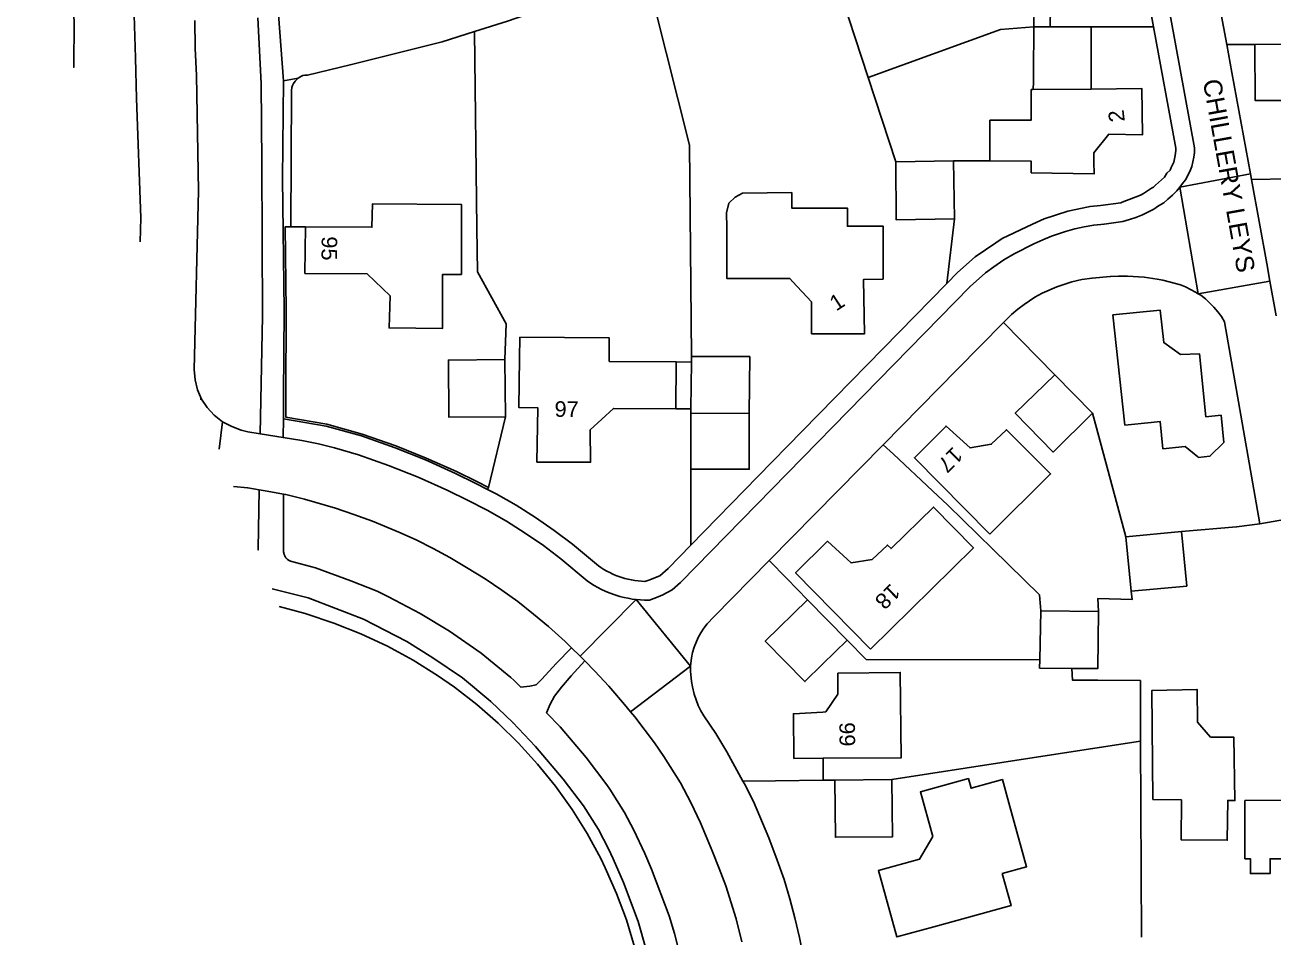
# Model space of a CAD drawing. Header units: millimetres. Extents: x 111502 to 977541, y 8702 to 1044108.
# Drawn here: x 974295.1 to 974415.2, y 476600.2 to 476688 of the extents above; entities that cross this region are included whole.
import ezdxf

# ---------------------------------------------------------------- set-up
doc = ezdxf.new("R2010")
doc.units = ezdxf.units.MM
doc.header["$LTSCALE"] = 0.25
doc.layers.add('X HVSS Site Background', color=8, linetype='Continuous')
doc.styles.add('OS Master Map$1$Standard', font='txt')

# ---------------------------------------------------------------- blocks, each defined once
blk = doc.blocks.new('OS MAP')
at = {"layer": 'X HVSS Site Background', "flags": 128}
for points in [[(488099.55, 241190.05), (488099.75, 241201.4), (488099.75, 241201.4), (488099.7, 241216.15), (488099.7, 241216.15), (488099.65, 241223.8), (488099.65, 241223.8), (488099.3, 241230.1)], [(488093.9, 241193.4), (488093.5, 241194.3), (488093.5, 241194.3), (488093.3, 241195.25), (488093.3, 241195.25), (488093.2, 241196.25), (488093.2, 241196.25), (488093.6, 241213.45), (488093.6, 241213.45), (488093.4, 241224.55), (488093.4, 241224.55), (488093.3, 241227.2), (488093.3, 241227.2), (488093.25, 241229.85)], [(488076.91, 241266.93), (488078.05, 241261.9), (488078.05, 241261.9), (488080.05, 241250.3), (488080.05, 241250.3), (488081.65, 241229.8), (488081.65, 241229.8), (488081.6, 241225.35), (488081.6, 241225.35), (488081.6, 241225.34)], [(488087.99, 241208.55), (488088.05, 241210.85), (488088.05, 241210.85), (488087.65, 241222.35), (488087.65, 241222.35), (488087.55, 241226.25), (488087.55, 241226.25), (488087.35, 241232.45), (488087.35, 241232.45), (488087.1, 241235.9), (488087.1, 241235.9), (488087, 241237.2), (488087, 241237.2), (488086.4, 241243.75), (488086.4, 241243.75), (488085.9, 241248.45), (488085.9, 241248.45), (488085.15, 241254.1), (488085.15, 241254.1), (488084.3, 241259.6), (488084.3, 241259.6), (488082.95, 241266.75)], [(488188.05, 241213.8), (488188.3, 241214.15), (488188.3, 241214.15), (488188.6, 241214.5), (488188.6, 241214.5), (488189, 241215.3), (488189, 241215.3), (488189.2, 241215.8), (488189.2, 241215.8), (488189.4, 241216.7), (488189.4, 241216.7), (488189.45, 241217.15), (488189.45, 241217.15), (488189.45, 241217.6), (488189.45, 241217.6), (488185.3, 241240.25)], [(488182.95, 241242.9), (488183.39, 241240.74), (488183.39, 241240.74), (488183.55, 241239.95), (488183.55, 241239.95), (488185.51, 241229.25)], [(488100.44, 241241.07), (488100.7, 241238.1), (488100.7, 241238.1), (488100.95, 241235.15), (488100.95, 241235.15), (488101.8, 241224.05)], [(488190.05, 241240.83), (488192.55, 241227.53)], [(488175.56, 241229.25), (488175.59, 241231.06), (488175.59, 241231.06), (488176.35, 241231.05), (488176.35, 241231.05), (488176.3, 241233.15), (488176.3, 241233.15), (488177.5, 241234.95), (488177.5, 241234.95), (488180.8, 241234.75), (488180.8, 241234.75), (488180.8, 241239.25), (488180.8, 241239.25), (488177.7, 241239.25), (488177.7, 241239.25), (488176.47, 241239.24), (488176.47, 241239.24), (488170.2, 241239.2), (488170.2, 241239.2), (488170.25, 241231.15), (488170.25, 241231.15), (488174.02, 241231.09), (488174.02, 241231.09), (488174, 241229.25)], [(488141.05, 241197.5), (488140.98, 241204.46), (488140.98, 241204.46), (488140.85, 241217.85), (488140.85, 241217.85), (488136.36, 241235.72)], [(488120.15, 241228.8), (488123.35, 241229.8), (488123.35, 241229.8), (488129.65, 241232), (488129.65, 241232), (488136.05, 241235.55)], [(488154.95, 241233.9), (488158.05, 241224.35)], [(488103.2, 241224.3), (488103.45, 241224.45), (488103.45, 241224.45), (488103.65, 241224.55), (488103.65, 241224.55), (488103.85, 241224.6), (488103.85, 241224.6), (488104.1, 241224.6), (488104.1, 241224.6), (488108.2, 241225.6), (488108.2, 241225.6), (488117.05, 241227.8), (488117.05, 241227.8), (488120.15, 241228.8)], [(488120.15, 241228.8), (488120.4, 241209.87), (488120.4, 241209.87), (488120.45, 241205.65), (488120.45, 241205.65), (488123.2, 241200.65), (488123.2, 241200.65), (488123.1, 241197.2)], [(488158.05, 241224.35), (488170.8, 241228.99), (488170.8, 241228.99), (488174, 241229.25)], [(488185.51, 241229.25), (488187.65, 241217.55), (488187.65, 241217.55), (488187.65, 241217.35), (488187.65, 241217.35), (488187.6, 241216.85), (488187.6, 241216.85), (488187.45, 241216.2), (488187.45, 241216.2), (488187.2, 241215.7), (488187.2, 241215.7), (488187.1, 241215.45), (488187.1, 241215.45), (488186.8, 241215.15), (488186.8, 241215.15), (488186.56, 241214.76), (488186.56, 241214.76), (488185.7, 241214), (488185.7, 241214), (488185.5, 241213.8), (488185.5, 241213.8), (488185.3, 241213.7), (488185.3, 241213.7), (488184.55, 241213.2), (488184.55, 241213.2), (488184.25, 241213.05), (488184.25, 241213.05), (488182.5, 241212.35), (488182.5, 241212.35), (488182.35, 241212.3), (488182.35, 241212.3), (488180.4, 241212.05), (488180.4, 241212.05), (488179.4, 241211.95), (488179.4, 241211.95), (488179.25, 241211.9), (488179.25, 241211.9), (488177.25, 241211.5), (488177.25, 241211.5), (488175, 241210.75), (488175, 241210.75), (488173.85, 241210.25), (488173.85, 241210.25), (488170.95, 241208.85), (488170.95, 241208.85), (488170.35, 241208.45), (488170.35, 241208.45), (488168.35, 241207.1), (488168.35, 241207.1), (488166.65, 241205.6), (488166.65, 241205.6), (488165.62, 241204.54)], [(488173.94, 241223.2), (488173.95, 241223.95), (488173.95, 241223.95), (488173.97, 241225.58), (488173.97, 241225.58), (488173.99, 241228.41), (488173.99, 241228.41), (488174, 241229.25)], [(488174, 241229.25), (488175.56, 241229.25)], [(488175.56, 241229.25), (488179.5, 241229.25)], [(488179.5, 241229.25), (488185.51, 241229.25)], [(488179.5, 241229.25), (488179.5, 241223.9), (488179.5, 241223.9), (488179.5, 241223.25)], [(488192.55, 241227.53), (488195.25, 241227.55)], [(488192.55, 241227.53), (488193.05, 241224.85), (488193.05, 241224.85), (488194.83, 241215.1)], [(488195.25, 241227.55), (488200.9, 241227.6)], [(488200.95, 241222.61), (488200.95, 241222.15), (488200.95, 241222.15), (488195.3, 241222.15), (488195.3, 241222.15), (488195.25, 241227.55)], [(488101.8, 241191.5), (488101.8, 241193.7), (488101.8, 241193.7), (488101.85, 241201.95), (488101.85, 241201.95), (488101.7, 241214.6), (488101.7, 241214.6), (488101.8, 241224.05)], [(488103.2, 241224.3), (488101.8, 241224.05)], [(488103.2, 241224.3), (488102.9, 241224), (488102.9, 241224), (488102.75, 241223.8), (488102.75, 241223.8), (488102.65, 241223.6), (488102.65, 241223.6), (488102.6, 241223.4), (488102.6, 241223.4), (488102.55, 241223.1), (488102.55, 241223.1), (488102.5, 241210)], [(488158.05, 241224.35), (488160.7, 241216.25)], [(488179.5, 241223.25), (488184.4, 241223.3), (488184.4, 241223.3), (488184.45, 241218.85), (488184.45, 241218.85), (488181.2, 241218.9), (488181.2, 241218.9), (488179.75, 241217.1), (488179.75, 241217.1), (488179.77, 241216.26), (488179.77, 241216.26), (488179.8, 241215.1), (488179.8, 241215.1), (488173.75, 241215.2), (488173.75, 241215.2), (488173.75, 241216.3), (488173.75, 241216.3), (488169.77, 241216.33)], [(488169.77, 241216.33), (488169.77, 241220.25), (488169.77, 241220.25), (488173.75, 241220.26), (488173.75, 241220.26), (488173.75, 241223.2), (488173.75, 241223.2), (488173.94, 241223.2)], [(488173.94, 241223.2), (488179.5, 241223.25)], [(488160.7, 241216.25), (488166.25, 241216.35)], [(488166.35, 241210.75), (488160.75, 241210.65), (488160.75, 241210.65), (488160.7, 241216.25)], [(488166.25, 241216.35), (488166.35, 241210.75)], [(488166.25, 241216.35), (488169.77, 241216.33)], [(488188.05, 241213.8), (488194.83, 241215.1)], [(488194.83, 241215.1), (488194.93, 241214.53)], [(488194.93, 241214.53), (488198.55, 241214.6)], [(488194.93, 241214.53), (488196.4, 241206.46)], [(488135.73, 241174.1), (488136.13, 241174.07), (488136.13, 241174.07), (488136.54, 241174.05), (488136.54, 241174.05), (488137, 241174.05), (488137, 241174.05), (488137.85, 241174.35), (488137.85, 241174.35), (488138.3, 241174.55), (488138.3, 241174.55), (488139.2, 241175.05), (488139.2, 241175.05), (488140, 241175.75), (488140, 241175.75), (488167.85, 241204.25), (488167.85, 241204.25), (488169.35, 241205.55), (488169.35, 241205.55), (488170.15, 241206.15), (488170.15, 241206.15), (488171.1, 241206.8), (488171.1, 241206.8), (488172.1, 241207.4), (488172.1, 241207.4), (488174, 241208.35), (488174, 241208.35), (488174.85, 241208.75), (488174.85, 241208.75), (488175.7, 241209.1), (488175.7, 241209.1), (488177.05, 241209.55), (488177.05, 241209.55), (488177.95, 241209.8), (488177.95, 241209.8), (488178.85, 241210), (488178.85, 241210), (488179.75, 241210.15), (488179.75, 241210.15), (488180.75, 241210.25), (488180.75, 241210.25), (488182.55, 241210.5), (488182.55, 241210.5), (488183.2, 241210.7), (488183.2, 241210.7), (488183.8, 241210.9), (488183.8, 241210.9), (488184.45, 241211.15), (488184.45, 241211.15), (488185.55, 241211.7), (488185.55, 241211.7), (488186, 241212), (488186, 241212), (488186.5, 241212.3), (488186.5, 241212.3), (488186.9, 241212.65), (488186.9, 241212.65), (488187.35, 241213.05), (488187.35, 241213.05), (488187.75, 241213.45), (488187.75, 241213.45), (488188.05, 241213.8)], [(488159.5, 241204.95), (488157.6, 241204.9), (488157.6, 241204.9), (488157.7, 241199.7), (488157.7, 241199.7), (488152.6, 241199.7), (488152.6, 241199.7), (488152.6, 241202.75), (488152.6, 241202.75), (488150.76, 241204.72), (488150.76, 241204.72), (488150.5, 241205), (488150.5, 241205), (488144.45, 241205), (488144.45, 241205), (488144.45, 241209.9), (488144.45, 241209.9), (488144.42, 241211.35), (488144.42, 241211.35), (488144.65, 241212.26), (488144.65, 241212.26), (488145.24, 241212.84), (488145.24, 241212.84), (488145.96, 241213.24), (488145.96, 241213.24), (488150.7, 241213.29), (488150.7, 241213.29), (488150.7, 241211.8), (488150.7, 241211.8), (488156.05, 241211.8), (488156.05, 241211.8), (488156.05, 241210.05), (488156.05, 241210.05), (488159.5, 241210.05), (488159.5, 241210.05), (488159.5, 241204.95)], [(488188.05, 241213.8), (488189.81, 241203.54)], [(488103.9, 241210), (488110.3, 241209.95), (488110.3, 241209.95), (488110.35, 241212.2), (488110.35, 241212.2), (488118.9, 241212.15), (488118.9, 241212.15), (488118.9, 241210.1), (488118.9, 241210.1), (488118.9, 241205.4), (488118.9, 241205.4), (488117.1, 241205.4), (488117.1, 241205.4), (488117.1, 241200.2), (488117.1, 241200.2), (488111.95, 241200.25), (488111.95, 241200.25), (488112.05, 241203.35), (488112.05, 241203.35), (488109.85, 241205.45), (488109.85, 241205.45), (488103.85, 241205.5), (488103.85, 241205.5), (488103.9, 241210)], [(488166.35, 241210.75), (488165.62, 241204.54)], [(488121.51, 241184.89), (488120.4, 241185.47), (488120.4, 241185.47), (488118.44, 241186.42), (488118.44, 241186.42), (488115.53, 241187.72), (488115.53, 241187.72), (488112.6, 241188.9), (488112.6, 241188.9), (488109.36, 241190.04), (488109.36, 241190.04), (488105.94, 241191), (488105.94, 241191), (488102, 241191.67), (488102, 241191.67), (488102, 241193.7), (488102, 241193.7), (488102.05, 241201.95), (488102.05, 241201.95), (488101.96, 241210), (488101.96, 241210), (488102.5, 241210)], [(488102.5, 241210), (488103.9, 241210)], [(488196.4, 241206.46), (488196.71, 241204.75)], [(488165.62, 241204.54), (488161.04, 241199.86), (488161.04, 241199.86), (488153.3, 241191.94), (488153.3, 241191.94), (488151.7, 241190.3)], [(488171.06, 241200.76), (488171.85, 241201.55), (488171.85, 241201.55), (488172.45, 241202.05), (488172.45, 241202.05), (488173.05, 241202.5), (488173.05, 241202.5), (488174.1, 241203.2), (488174.1, 241203.2), (488174.8, 241203.6), (488174.8, 241203.6), (488176.2, 241204.2), (488176.2, 241204.2), (488177.65, 241204.7), (488177.65, 241204.7), (488178.6, 241204.9), (488178.6, 241204.9), (488179.6, 241205.05), (488179.6, 241205.05), (488181.35, 241205.2), (488181.35, 241205.2), (488182.15, 241205.25), (488182.15, 241205.25), (488183, 241205.25), (488183, 241205.25), (488184.6, 241205.15), (488184.6, 241205.15), (488185.85, 241204.95), (488185.85, 241204.95), (488186.4, 241204.85), (488186.4, 241204.85), (488187, 241204.7), (488187, 241204.7), (488188.1, 241204.4), (488188.1, 241204.4), (488188.6, 241204.2), (488188.6, 241204.2), (488189.55, 241203.7), (488189.55, 241203.7), (488189.81, 241203.54)], [(488189.81, 241203.54), (488196.71, 241204.75)], [(488196.71, 241204.75), (488197.32, 241201.41)], [(488195.75, 241181.4), (488192.35, 241200.85), (488192.35, 241200.85), (488192.05, 241201.35), (488192.05, 241201.35), (488191.7, 241201.8), (488191.7, 241201.8), (488191.3, 241202.25), (488191.3, 241202.25), (488190.5, 241203.05), (488190.5, 241203.05), (488190.05, 241203.4), (488190.05, 241203.4), (488189.81, 241203.54)], [(488192.28, 241189.22), (488190.94, 241187.9), (488190.94, 241187.9), (488189.85, 241187.79), (488189.85, 241187.79), (488189.78, 241187.84), (488189.78, 241187.84), (488188.55, 241188.84), (488188.55, 241188.84), (488186.41, 241188.62), (488186.41, 241188.62), (488186.14, 241191.25), (488186.14, 241191.25), (488185.27, 241191.16), (488185.27, 241191.16), (488182.75, 241190.9), (488182.75, 241190.9), (488181.6, 241201.5), (488181.6, 241201.5), (488186.15, 241201.95), (488186.15, 241201.95), (488186.5, 241198.85), (488186.5, 241198.85), (488188.1, 241197.7), (488188.1, 241197.7), (488189.95, 241197.75), (488189.95, 241197.75), (488190.55, 241191.7), (488190.55, 241191.7), (488192.01, 241191.85), (488192.01, 241191.85), (488192.28, 241189.22)], [(488166.63, 241196.26), (488171.06, 241200.76)], [(488171.06, 241200.76), (488176, 241195.75)], [(488139.57, 241196.98), (488133.14, 241197.03), (488133.14, 241197.03), (488133.13, 241199.29), (488133.13, 241199.29), (488124.54, 241199.36), (488124.54, 241199.36), (488124.51, 241197.31), (488124.51, 241197.31), (488124.44, 241192.59), (488124.44, 241192.59), (488126.25, 241192.56), (488126.25, 241192.56), (488126.17, 241187.34), (488126.17, 241187.34), (488131.34, 241187.32), (488131.34, 241187.32), (488131.29, 241190.43), (488131.29, 241190.43), (488133.53, 241192.5), (488133.53, 241192.5), (488139.55, 241192.46)], [(488141.04, 241196.97), (488141.05, 241197.5)], [(488141.05, 241197.5), (488146.65, 241197.5), (488146.65, 241197.5), (488146.6, 241192)], [(488123.15, 241191.7), (488117.7, 241191.65), (488117.7, 241191.65), (488117.65, 241197.15), (488117.65, 241197.15), (488123.1, 241197.2)], [(488123.1, 241197.2), (488123.15, 241191.7)], [(488139.55, 241192.46), (488139.57, 241196.98)], [(488139.57, 241196.98), (488141.04, 241196.97)], [(488141, 241192.45), (488141.04, 241196.97)], [(488159.5, 241189.01), (488166.63, 241196.26)], [(488179.65, 241192.05), (488175.85, 241188.3), (488175.85, 241188.3), (488172.2, 241192.05), (488172.2, 241192.05), (488176, 241195.75)], [(488176, 241195.75), (488179.65, 241192.05)], [(488093.76, 241193.41), (488093.9, 241193.4)], [(488093.9, 241193.4), (488094.45, 241192.6), (488094.45, 241192.6), (488095.1, 241191.85), (488095.1, 241191.85), (488095.9, 241191.2)], [(488139.55, 241192.46), (488141, 241192.45)], [(488101.8, 241191.5), (488101.75, 241189.7)], [(488121.42, 241184.71), (488120.31, 241185.29), (488120.31, 241185.29), (488118.35, 241186.24), (488118.35, 241186.24), (488115.46, 241187.54), (488115.46, 241187.54), (488112.53, 241188.71), (488112.53, 241188.71), (488109.3, 241189.85), (488109.3, 241189.85), (488105.9, 241190.8), (488105.9, 241190.8), (488101.8, 241191.5)], [(488123.15, 241191.7), (488121.51, 241184.89)], [(488141, 241192.05), (488141, 241192.45)], [(488141, 241186.65), (488141, 241192.05)], [(488141, 241192.05), (488146.6, 241192)], [(488146.6, 241192), (488146.6, 241186.65), (488146.6, 241186.65), (488141, 241186.65)], [(488179.65, 241192.05), (488180.03, 241190.62), (488180.03, 241190.62), (488182.85, 241180.15)], [(488095.6, 241188.58), (488095.9, 241191.2)], [(488095.9, 241191.2), (488096.8, 241190.75), (488096.8, 241190.75), (488097.7, 241190.4), (488097.7, 241190.4), (488098.35, 241190.25), (488098.35, 241190.25), (488099.55, 241190.05)], [(488151.7, 241190.3), (488147.43, 241185.94)], [(488169.75, 241180.4), (488162.5, 241187.75), (488162.5, 241187.75), (488165.55, 241190.8), (488165.55, 241190.8), (488167.85, 241188.7), (488167.85, 241188.7), (488169.9, 241189.05), (488169.9, 241189.05), (488171.35, 241190.45), (488171.35, 241190.45), (488175.6, 241186.2), (488175.6, 241186.2), (488169.75, 241180.4)], [(488099.55, 241190.05), (488101.75, 241189.7)], [(488101.75, 241189.7), (488103.55, 241189.4), (488103.55, 241189.4), (488105.15, 241189.1), (488105.15, 241189.1), (488106.7, 241188.7), (488106.7, 241188.7), (488109, 241188.05), (488109, 241188.05), (488111.9, 241187.02), (488111.9, 241187.02), (488114.75, 241185.88), (488114.75, 241185.88), (488117.59, 241184.61), (488117.59, 241184.61), (488119.5, 241183.68), (488119.5, 241183.68), (488121.39, 241182.7), (488121.39, 241182.7), (488123.24, 241181.64), (488123.24, 241181.64), (488125.04, 241180.5), (488125.04, 241180.5), (488126.79, 241179.3), (488126.79, 241179.3), (488128.48, 241178.02), (488128.48, 241178.02), (488131.01, 241175.9), (488131.01, 241175.9), (488131.34, 241175.68), (488131.34, 241175.68), (488131.68, 241175.46), (488131.68, 241175.46), (488132.03, 241175.26), (488132.03, 241175.26), (488132.39, 241175.07), (488132.39, 241175.07), (488132.75, 241174.9), (488132.75, 241174.9), (488133.12, 241174.74), (488133.12, 241174.74), (488133.77, 241174.51), (488133.77, 241174.51), (488134.15, 241174.4), (488134.15, 241174.4), (488134.54, 241174.3), (488134.54, 241174.3), (488134.94, 241174.22), (488134.94, 241174.22), (488135.33, 241174.15), (488135.33, 241174.15), (488135.73, 241174.1)], [(488148.52, 241177.85), (488159.5, 241189.01)], [(488159.5, 241189.01), (488160.48, 241188.09)], [(488160.48, 241188.09), (488164.25, 241184.56), (488164.25, 241184.56), (488165.7, 241183.2), (488165.7, 241183.2), (488170.04, 241178.95), (488170.04, 241178.95), (488174.55, 241174.55), (488174.55, 241174.55), (488174.65, 241173)], [(488199.76, 241188.03), (488200.8, 241182.3), (488200.8, 241182.3), (488198.3, 241181.85), (488198.3, 241181.85), (488195.75, 241181.4)], [(488141, 241179.35), (488141, 241186.65)], [(488147.43, 241185.94), (488141, 241179.35)], [(488099.45, 241184.67), (488098.35, 241184.85), (488098.35, 241184.85), (488096.97, 241184.98)], [(488099.31, 241178.84), (488099.32, 241178.85), (488099.32, 241178.85), (488099.34, 241178.89), (488099.34, 241178.89), (488099.34, 241178.92), (488099.34, 241178.92), (488099.36, 241178.98), (488099.36, 241178.98), (488099.45, 241184.67)], [(488101.8, 241184.24), (488100.2, 241184.55), (488100.2, 241184.55), (488099.45, 241184.67)], [(488129.51, 241169.46), (488128.9, 241170.05), (488128.9, 241170.05), (488127.3, 241171.5), (488127.3, 241171.5), (488125.85, 241172.7), (488125.85, 241172.7), (488124.35, 241173.9), (488124.35, 241173.9), (488122.8, 241175), (488122.8, 241175), (488121.2, 241176.1), (488121.2, 241176.1), (488119.4, 241177.2), (488119.4, 241177.2), (488117.8, 241178.15), (488117.8, 241178.15), (488116.2, 241179), (488116.2, 241179), (488114.55, 241179.85), (488114.55, 241179.85), (488112.9, 241180.6), (488112.9, 241180.6), (488110.35, 241181.65), (488110.35, 241181.65), (488108.55, 241182.3), (488108.55, 241182.3), (488106.8, 241182.9), (488106.8, 241182.9), (488103.8, 241183.75), (488103.8, 241183.75), (488102, 241184.2), (488102, 241184.2), (488101.8, 241184.24)], [(488129.51, 241169.46), (488128.03, 241167.93), (488128.03, 241167.93), (488126.64, 241166.42), (488126.64, 241166.42), (488126.09, 241165.89), (488126.09, 241165.89), (488125.49, 241165.77), (488125.49, 241165.77), (488124.63, 241165.68), (488124.63, 241165.68), (488123.95, 241166.35), (488123.95, 241166.35), (488123.65, 241166.6), (488123.65, 241166.6), (488120.8, 241168.95), (488120.8, 241168.95), (488117.75, 241171.05), (488117.75, 241171.05), (488114.95, 241172.75), (488114.95, 241172.75), (488111.9, 241174.35), (488111.9, 241174.35), (488110.8, 241174.9), (488110.8, 241174.9), (488108.25, 241175.9), (488108.25, 241175.9), (488104.85, 241177.15), (488104.85, 241177.15), (488102.45, 241177.8), (488102.45, 241177.8), (488102.33, 241177.86), (488102.33, 241177.86), (488102.18, 241177.96), (488102.18, 241177.96), (488102.08, 241178.06), (488102.08, 241178.06), (488102.02, 241178.13), (488102.02, 241178.13), (488101.95, 241178.23), (488101.95, 241178.23), (488101.93, 241178.26), (488101.93, 241178.26), (488101.91, 241178.31), (488101.91, 241178.31), (488101.87, 241178.39), (488101.87, 241178.39), (488101.86, 241178.43), (488101.86, 241178.43), (488101.84, 241178.48), (488101.84, 241178.48), (488101.83, 241178.52), (488101.83, 241178.52), (488101.81, 241178.61), (488101.81, 241178.61), (488101.8, 241178.7), (488101.8, 241178.7), (488101.8, 241184.24)], [(488121.51, 241184.89), (488121.42, 241184.71)], [(488141, 241179.35), (488138.8, 241177.1), (488138.8, 241177.1), (488138, 241176.4), (488138, 241176.4), (488137.9, 241176.35), (488137.9, 241176.35), (488137.05, 241176), (488137.05, 241176), (488136.57, 241175.85), (488136.57, 241175.85), (488136.25, 241175.86), (488136.25, 241175.86), (488135.92, 241175.89), (488135.92, 241175.89), (488135.6, 241175.93), (488135.6, 241175.93), (488135.27, 241175.99), (488135.27, 241175.99), (488134.95, 241176.05), (488134.95, 241176.05), (488134.63, 241176.14), (488134.63, 241176.14), (488134.33, 241176.22), (488134.33, 241176.22), (488133.78, 241176.42), (488133.78, 241176.42), (488133.49, 241176.54), (488133.49, 241176.54), (488133.19, 241176.69), (488133.19, 241176.69), (488132.9, 241176.84), (488132.9, 241176.84), (488132.61, 241177), (488132.61, 241177), (488132.33, 241177.18), (488132.33, 241177.18), (488132.1, 241177.34), (488132.1, 241177.34), (488129.6, 241179.43), (488129.6, 241179.43), (488127.84, 241180.76), (488127.84, 241180.76), (488126.03, 241182), (488126.03, 241182), (488124.17, 241183.18), (488124.17, 241183.18), (488122.25, 241184.28), (488122.25, 241184.28), (488121.42, 241184.71)], [(488158.28, 241169.33), (488151.07, 241176.68), (488151.07, 241176.68), (488154.12, 241179.72), (488154.12, 241179.72), (488156.41, 241177.62), (488156.41, 241177.62), (488158.45, 241177.96), (488158.45, 241177.96), (488159.9, 241179.35), (488159.9, 241179.35), (488160.26, 241179), (488160.26, 241179), (488164.34, 241183), (488164.34, 241183), (488168.18, 241179.08), (488168.18, 241179.08), (488164.13, 241175.1), (488164.13, 241175.1), (488158.28, 241169.33)], [(488182.85, 241180.15), (488188.2, 241180.65)], [(488188.2, 241180.65), (488188.7, 241175.4), (488188.7, 241175.4), (488183.35, 241174.9)], [(488188.2, 241180.65), (488193.5, 241181.1), (488193.5, 241181.1), (488195.75, 241181.4)], [(488183.35, 241174.9), (488182.85, 241180.15)], [(488140.95, 241167.7), (488141.05, 241168.5), (488141.05, 241168.5), (488141.15, 241169), (488141.15, 241169), (488141.3, 241169.5), (488141.3, 241169.5), (488141.7, 241170.45), (488141.7, 241170.45), (488141.95, 241170.9), (488141.95, 241170.9), (488142.25, 241171.35), (488142.25, 241171.35), (488142.55, 241171.75), (488142.55, 241171.75), (488143.2, 241172.45), (488143.2, 241172.45), (488148.52, 241177.85)], [(488148.52, 241177.85), (488150.22, 241176.12)], [(488150.22, 241176.12), (488152.22, 241174.08)], [(488100.71, 241175.14), (488104.15, 241174.25), (488104.15, 241174.25), (488109.5, 241172.2), (488109.5, 241172.2), (488113.65, 241170.05), (488113.65, 241170.05), (488116.15, 241168.5), (488116.15, 241168.5), (488119, 241166.55), (488119, 241166.55), (488121.75, 241164.3), (488121.75, 241164.3), (488123.85, 241162.25), (488123.85, 241162.25), (488126.05, 241159.95), (488126.05, 241159.95), (488128.7, 241156.8), (488128.7, 241156.8), (488130.65, 241154.25), (488130.65, 241154.25), (488132.1, 241151.95), (488132.1, 241151.95), (488133.05, 241150.1), (488133.05, 241150.1), (488133.5, 241149.15), (488133.5, 241149.15), (488134.5, 241146.85), (488134.5, 241146.85), (488135.9, 241143.1), (488135.9, 241143.1), (488136.65, 241140.5)], [(488180.2, 241172.95), (488180.15, 241174.2), (488180.15, 241174.2), (488183.45, 241174.1), (488183.45, 241174.1), (488183.35, 241174.9)], [(488135.57, 241140.67), (488134.78, 241143.26), (488134.78, 241143.26), (488133.84, 241145.8), (488133.84, 241145.8), (488132.75, 241148.28), (488132.75, 241148.28), (488132.31, 241149.18), (488132.31, 241149.18), (488131, 241151.58), (488131, 241151.58), (488129.55, 241153.9), (488129.55, 241153.9), (488127.96, 241156.12), (488127.96, 241156.12), (488126.24, 241158.25), (488126.24, 241158.25), (488124.41, 241160.28), (488124.41, 241160.28), (488122.45, 241162.19), (488122.45, 241162.19), (488120.39, 241163.99), (488120.39, 241163.99), (488118.23, 241165.67), (488118.23, 241165.67), (488116.62, 241166.79), (488116.62, 241166.79), (488114.25, 241168.27), (488114.25, 241168.27), (488111.78, 241169.6), (488111.78, 241169.6), (488109.24, 241170.79), (488109.24, 241170.79), (488106.64, 241171.83), (488106.64, 241171.83), (488103.98, 241172.72), (488103.98, 241172.72), (488103.86, 241172.75), (488103.86, 241172.75), (488101.36, 241173.43)], [(488135.73, 241174.1), (488130.35, 241168.65)], [(488135.73, 241174.1), (488140.95, 241167.7)], [(488156.03, 241170.19), (488153.67, 241167.87), (488153.67, 241167.87), (488151.96, 241166.2), (488151.96, 241166.2), (488148.15, 241170.09), (488148.15, 241170.09), (488152.22, 241174.08)], [(488152.22, 241174.08), (488156.03, 241170.19)], [(488174.56, 241168.3), (488174.65, 241173)], [(488174.65, 241173), (488180.2, 241172.95)], [(488180.2, 241172.95), (488180.15, 241167.45), (488180.15, 241167.45), (488177.65, 241167.45)], [(488156.03, 241170.19), (488157.86, 241168.32), (488157.86, 241168.32), (488174.56, 241168.3)], [(488130.35, 241168.65), (488129.51, 241169.46)], [(488130.79, 241168.19), (488130.35, 241168.65)], [(488130.79, 241168.19), (488129.48, 241166.75), (488129.48, 241166.75), (488128.53, 241165.68), (488128.53, 241165.68), (488127.86, 241164.79), (488127.86, 241164.79), (488127.45, 241164.02), (488127.45, 241164.02), (488127.1, 241163.2), (488127.1, 241163.2), (488128.4, 241161.85), (488128.4, 241161.85), (488130.9, 241158.9), (488130.9, 241158.9), (488132.9, 241156.25), (488132.9, 241156.25), (488133.2, 241155.85), (488133.2, 241155.85), (488134.6, 241153.6), (488134.6, 241153.6), (488135.5, 241151.9), (488135.5, 241151.9), (488136.55, 241149.65), (488136.55, 241149.65), (488137.2, 241148.15), (488137.2, 241148.15), (488138.9, 241143.65), (488138.9, 241143.65), (488139.4, 241141.95), (488139.4, 241141.95), (488139.95, 241139.8)], [(488135.19, 241163.29), (488134.6, 241164), (488134.6, 241164), (488133.1, 241165.75), (488133.1, 241165.75), (488131.75, 241167.2), (488131.75, 241167.2), (488130.79, 241168.19)], [(488140.95, 241167.7), (488135.19, 241163.29)], [(488146, 241156.63), (488144.45, 241159.45), (488144.45, 241159.45), (488143.4, 241161.2), (488143.4, 241161.2), (488142.25, 241162.9), (488142.25, 241162.9), (488141.95, 241163.4), (488141.95, 241163.4), (488141.7, 241163.9), (488141.7, 241163.9), (488141.3, 241165), (488141.3, 241165), (488141.15, 241165.7), (488141.15, 241165.7), (488141.05, 241166.2), (488141.05, 241166.2), (488140.95, 241167.2), (488140.95, 241167.2), (488140.95, 241167.7)], [(488177.65, 241167.45), (488174.55, 241167.5), (488174.55, 241167.5), (488174.56, 241168.3)], [(488184.27, 241160.48), (488184.25, 241166.3), (488184.25, 241166.3), (488180.14, 241166.33), (488180.14, 241166.33), (488177.7, 241166.35), (488177.7, 241166.35), (488177.65, 241167.45)], [(488153.71, 241158.82), (488150.91, 241158.8), (488150.91, 241158.8), (488150.86, 241163.11), (488150.86, 241163.11), (488153.69, 241163.27), (488153.69, 241163.27), (488153.96, 241163.29), (488153.96, 241163.29), (488155.13, 241165), (488155.13, 241165), (488155.14, 241167.01), (488155.14, 241167.01), (488161.14, 241167.08), (488161.14, 241167.08), (488161.21, 241158.86), (488161.21, 241158.86), (488153.71, 241158.82)], [(488188.21, 241154.82), (488185.45, 241154.85), (488185.45, 241154.85), (488185.35, 241165.35), (488185.35, 241165.35), (488189.7, 241165.45), (488189.7, 241165.45), (488189.75, 241162.3), (488189.75, 241162.3), (488191, 241160.85), (488191, 241160.85), (488193.25, 241160.85), (488193.25, 241160.85), (488193.35, 241154.75), (488193.35, 241154.75), (488192.66, 241154.76), (488192.66, 241154.76), (488192.61, 241150.92), (488192.61, 241150.92), (488188.16, 241150.98), (488188.16, 241150.98), (488188.21, 241154.82)], [(488145.9, 241141.15), (488145.35, 241143.35), (488145.35, 241143.35), (488144.35, 241146.55), (488144.35, 241146.55), (488143.7, 241148.2), (488143.7, 241148.2), (488143.05, 241149.9), (488143.05, 241149.9), (488141.9, 241152.6), (488141.9, 241152.6), (488141, 241154.55), (488141, 241154.55), (488140, 241156.45), (488140, 241156.45), (488138.4, 241159), (488138.4, 241159), (488137.5, 241160.3), (488137.5, 241160.3), (488135.6, 241162.8), (488135.6, 241162.8), (488135.19, 241163.29)], [(488184.27, 241160.48), (488174.44, 241158.96), (488174.44, 241158.96), (488160.33, 241156.77)], [(488184.35, 241141.6), (488184.27, 241160.48)], [(488153.71, 241158.82), (488153.72, 241156.7)], [(488146, 241156.63), (488149.12, 241156.66)], [(488146, 241156.63), (488146.15, 241156.35), (488146.15, 241156.35), (488147, 241154.65), (488147, 241154.65), (488148.5, 241151.15), (488148.5, 241151.15), (488149.3, 241149), (488149.3, 241149), (488149.95, 241147.15), (488149.95, 241147.15), (488150.5, 241145.3), (488150.5, 241145.3), (488151, 241143.45), (488151, 241143.45), (488151.45, 241141.55), (488151.45, 241141.55), (488152.14, 241138.04)], [(488149.12, 241156.66), (488153.72, 241156.7)], [(488153.72, 241156.7), (488154.83, 241156.71)], [(488154.83, 241156.71), (488154.9, 241151.21), (488154.9, 241151.21), (488160.4, 241151.27), (488160.4, 241151.27), (488160.33, 241156.77)], [(488160.33, 241156.77), (488154.83, 241156.71)], [(488170.95, 241147.72), (488171.8, 241144.64), (488171.8, 241144.64), (488171.12, 241144.46), (488171.12, 241144.46), (488166.59, 241143.21), (488166.59, 241143.21), (488164.38, 241142.6), (488164.38, 241142.6), (488160.81, 241141.61), (488160.81, 241141.61), (488159.04, 241148.01), (488159.04, 241148.01), (488162.99, 241149.1), (488162.99, 241149.1), (488164.26, 241151.28), (488164.26, 241151.28), (488163.07, 241155.58), (488163.07, 241155.58), (488167.7, 241156.86), (488167.7, 241156.86), (488167.96, 241155.93), (488167.96, 241155.93), (488170.97, 241156.76), (488170.97, 241156.76), (488171.69, 241154.16), (488171.69, 241154.16), (488172.78, 241150.22), (488172.78, 241150.22), (488173.3, 241148.37), (488173.3, 241148.37), (488170.95, 241147.72)], [(488200.2, 241149.15), (488196.73, 241149.15), (488196.73, 241149.15), (488196.73, 241147.72), (488196.73, 241147.72), (488194.84, 241147.72), (488194.84, 241147.72), (488194.84, 241149.15), (488194.84, 241149.15), (488194.3, 241149.15), (488194.3, 241149.15), (488194.3, 241154.75), (488194.3, 241154.75), (488200.15, 241154.8), (488200.15, 241154.8), (488200.2, 241149.15)]]:
    blk.add_lwpolyline(points, dxfattribs=at)
at = {"layer": 'X HVSS Site Background', "attachment_point": 7, "style": 'OS Master Map$1$Standard'}
for s, insert, char_height, rotation in [('{\\farial|b0|i0|c0|p34;CHILLERY LEYS}', (488190.22, 241224.05), 1.75, 280.2), ('{\\farial|b0|i0|c0|p34;2}', (488182.75, 241220.15), 1.5, 96.1), ('{\\farial|b0|i0|c0|p34;95}', (488105.44, 241209.08), 1.5, 269.4), ('{\\farial|b0|i0|c0|p34;1}', (488154.97, 241201.82), 1.5, 33.3), ('{\\farial|b0|i0|c0|p34;17}', (488166.25, 241188.9), 1.5, 225), ('{\\farial|b0|i0|c0|p34;18}', (488160.23, 241175.74), 1.5, 224.2), ('{\\farial|b0|i0|c0|p34;99}', (488155.25, 241162.28), 1.5, 270.7)]:
    blk.add_mtext(s, dxfattribs=dict(at, insert=insert, char_height=char_height, rotation=rotation))
at = {"layer": 'X HVSS Site Background', "insert": (488127.87, 241191.67), "char_height": 1.5, "attachment_point": 7, "style": 'OS Master Map$1$Standard'}
blk.add_mtext('{\\farial|b0|i0|c0|p34;97}', dxfattribs=at)

msp = doc.modelspace()

# ---------------------------------------------------------------- block references
at = {"lineweight": 0}
msp.add_blockref('OS MAP', (486218.2, 235458.61), dxfattribs=at)

doc.saveas('drawing.dxf')
